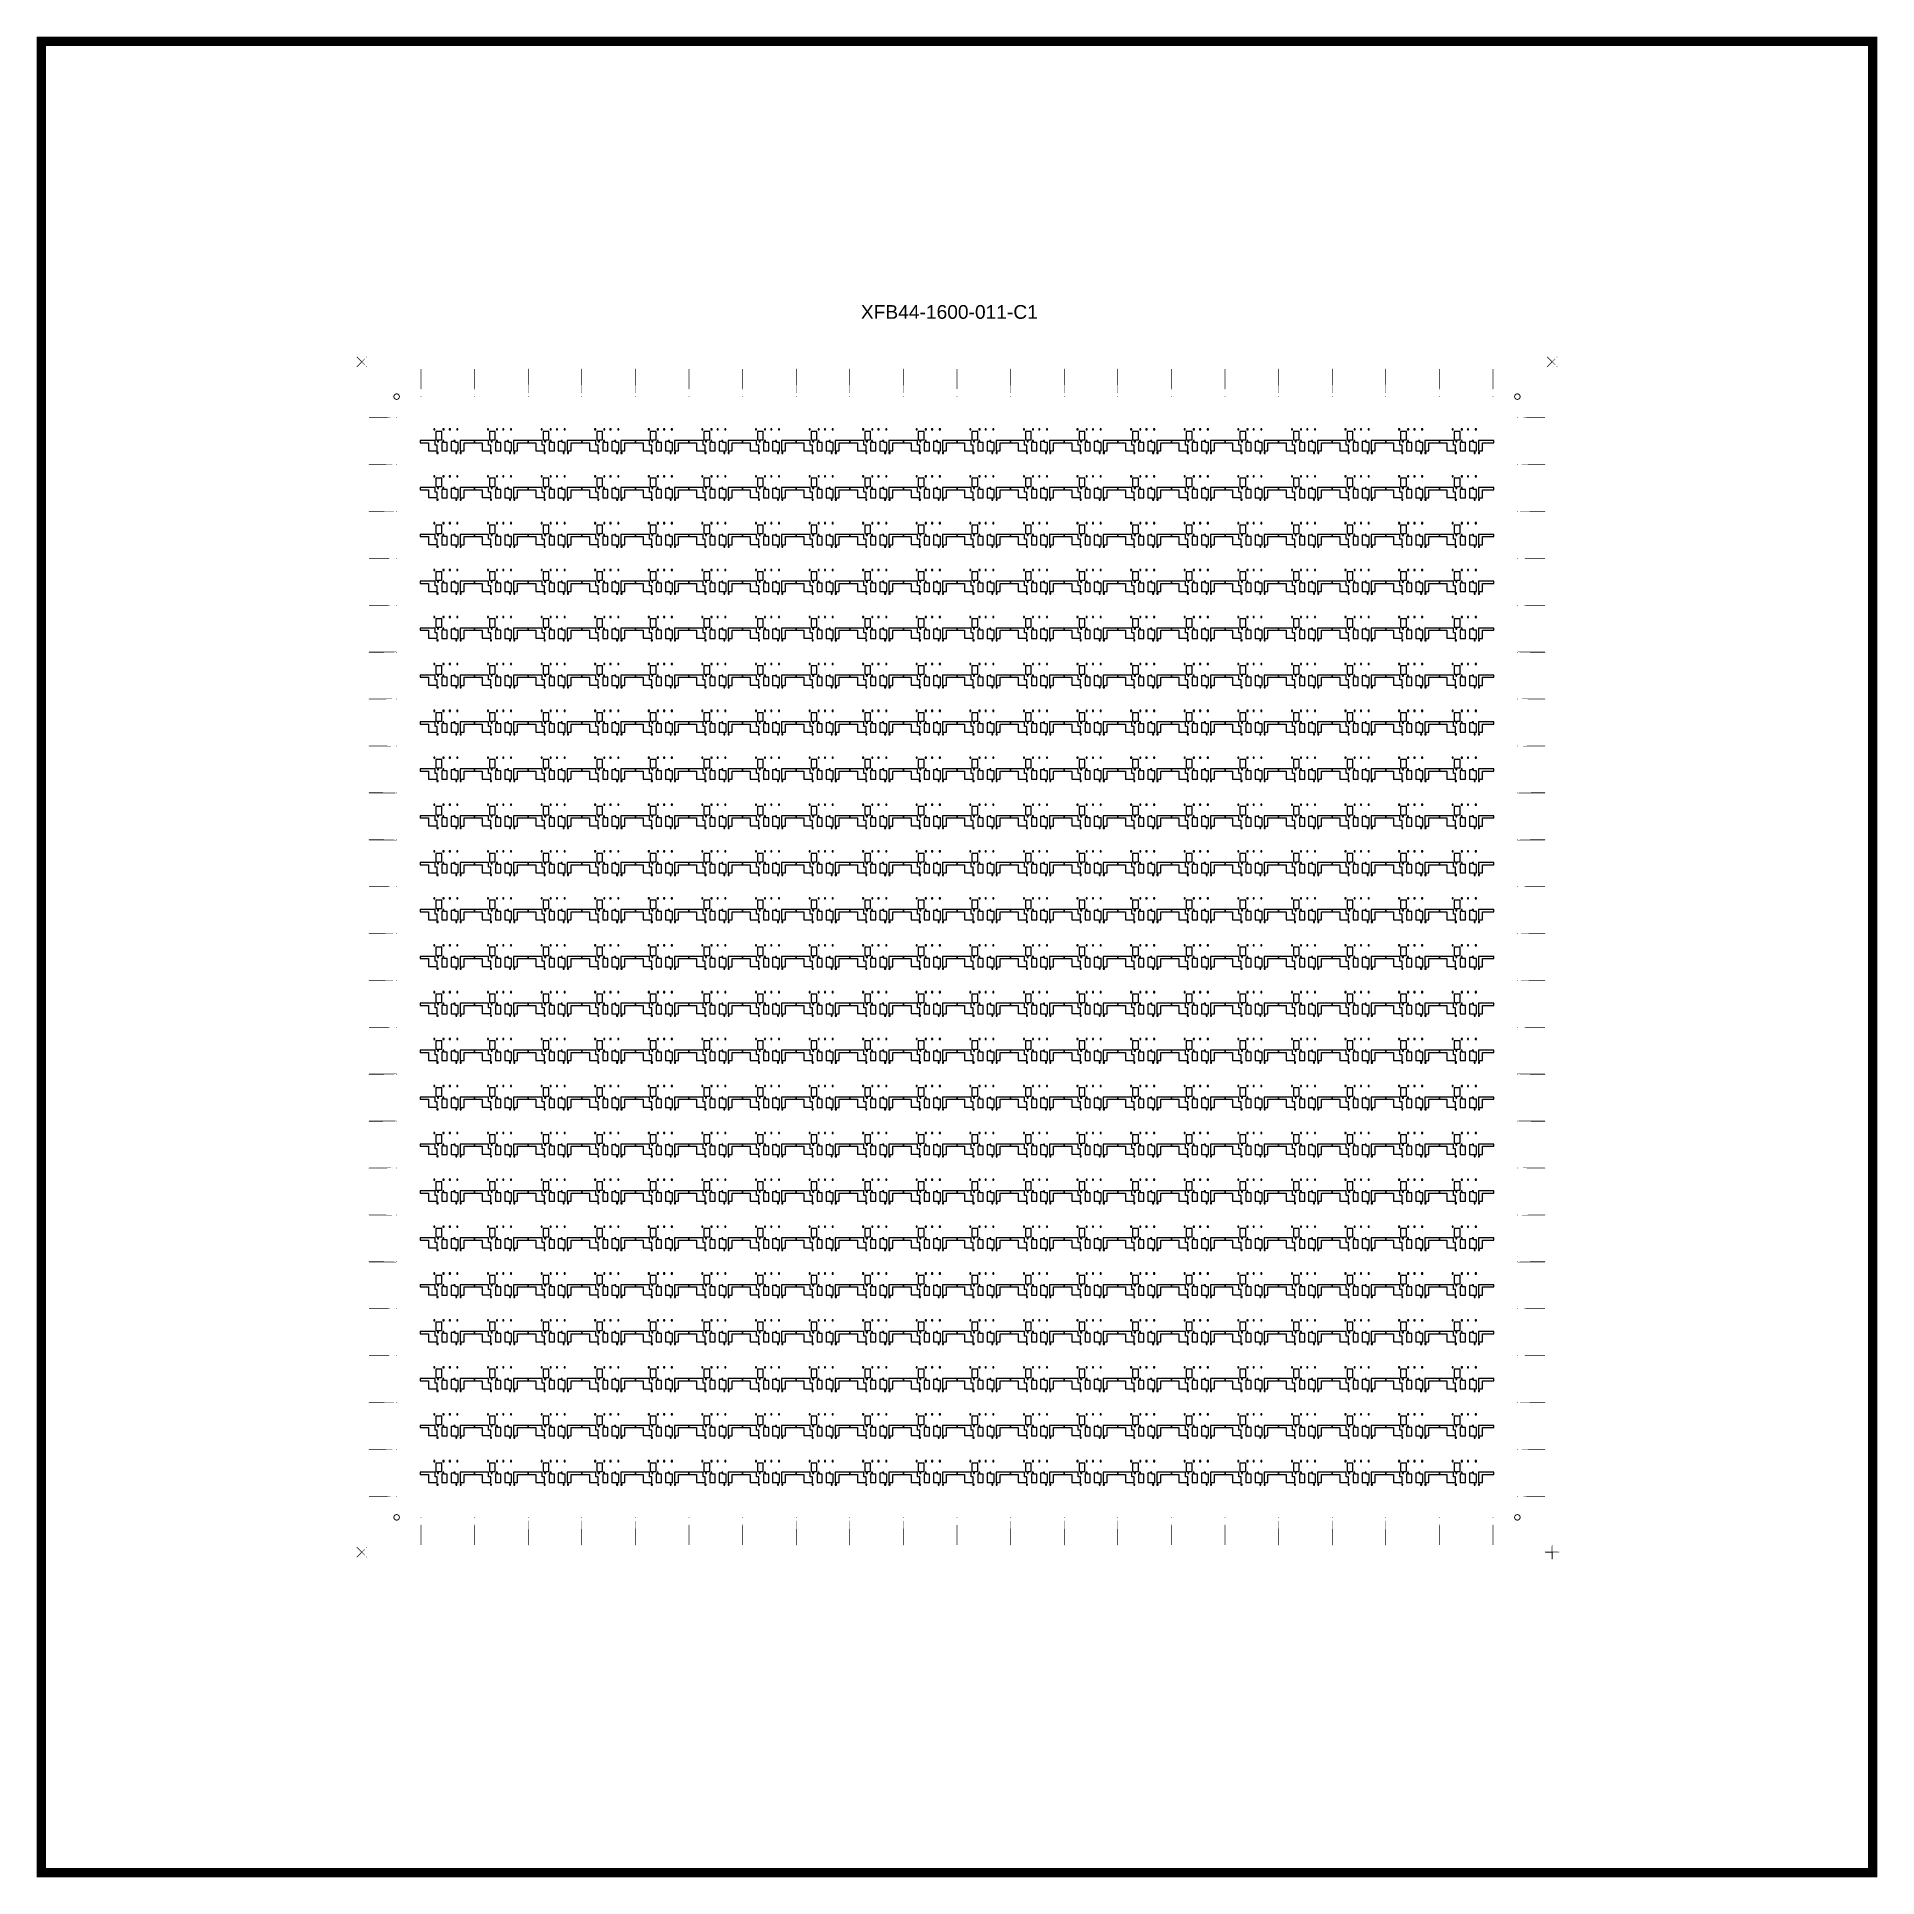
# Model space of a CAD drawing. Extents: x -100 to 100, y -100 to 100.
import ezdxf

# ---------------------------------------------------------------- set-up
doc = ezdxf.new("R2010")
doc.units = 0
doc.layers.get('0').update_dxf_attribs({"linetype": 'continuous'})
doc.layers.add('C1', color=7, linetype='continuous')
doc.styles.get("Standard").update_dxf_attribs({"font": 'ARIAL.TTF'})

# ---------------------------------------------------------------- blocks, each defined once
blk = doc.blocks.new('LDI_XFB44-1600-011_C1_B1')
at = {"layer": 'C1'}
for points in [[(-57.14, -55.12), (-57.02, -55.12), (-57.02, -55), (-57.14, -55), (-57.14, -55.12)], [(-56.74, -56.4), (-56.62, -56.4), (-56.62, -56.18), (-56.28, -56.18), (-56.28, -55.27), (-56.91, -55.27), (-56.91, -56.18), (-56.74, -56.18), (-56.74, -56.4)], [(-56.14, -55), (-56.14, -55.12), (-56.02, -55.12), (-56.02, -55), (-56.14, -55)], [(-55.33, -55), (-55.46, -55), (-55.46, -55.12), (-55.33, -55.12), (-55.33, -55)], [(-54.5, -55), (-54.62, -55), (-54.62, -55.12), (-54.5, -55.12), (-54.5, -55)], [(-51.29, -55.12), (-51.16, -55.12), (-51.16, -55), (-51.29, -55), (-51.29, -55.12)], [(-50.89, -56.4), (-50.77, -56.4), (-50.77, -56.18), (-50.43, -56.18), (-50.43, -55.27), (-51.06, -55.27), (-51.06, -56.18), (-50.89, -56.18), (-50.89, -56.4)], [(-50.29, -55), (-50.29, -55.12), (-50.17, -55.12), (-50.17, -55), (-50.29, -55)], [(-49.48, -55), (-49.6, -55), (-49.6, -55.12), (-49.48, -55.12), (-49.48, -55)], [(-48.65, -55), (-48.77, -55), (-48.77, -55.12), (-48.65, -55.12), (-48.65, -55)], [(-45.43, -55.12), (-45.31, -55.12), (-45.31, -55), (-45.43, -55), (-45.43, -55.12)], [(-45.04, -56.4), (-44.91, -56.4), (-44.91, -56.18), (-44.57, -56.18), (-44.57, -55.27), (-45.21, -55.27), (-45.21, -56.18), (-45.04, -56.18), (-45.04, -56.4)], [(-44.43, -55), (-44.43, -55.12), (-44.31, -55.12), (-44.31, -55), (-44.43, -55)], [(-43.63, -55), (-43.75, -55), (-43.75, -55.12), (-43.63, -55.12), (-43.63, -55)], [(-42.79, -55), (-42.92, -55), (-42.92, -55.12), (-42.79, -55.12), (-42.79, -55)], [(-39.58, -55.12), (-39.46, -55.12), (-39.46, -55), (-39.58, -55), (-39.58, -55.12)], [(-39.18, -56.4), (-39.06, -56.4), (-39.06, -56.18), (-38.72, -56.18), (-38.72, -55.27), (-39.35, -55.27), (-39.35, -56.18), (-39.18, -56.18), (-39.18, -56.4)], [(-38.58, -55), (-38.58, -55.12), (-38.46, -55.12), (-38.46, -55), (-38.58, -55)], [(-37.77, -55), (-37.9, -55), (-37.9, -55.12), (-37.77, -55.12), (-37.77, -55)], [(-36.94, -55), (-37.06, -55), (-37.06, -55.12), (-36.94, -55.12), (-36.94, -55)], [(-33.73, -55.12), (-33.6, -55.12), (-33.6, -55), (-33.73, -55), (-33.73, -55.12)], [(-33.33, -56.4), (-33.21, -56.4), (-33.21, -56.18), (-32.86, -56.18), (-32.86, -55.27), (-33.5, -55.27), (-33.5, -56.18), (-33.33, -56.18), (-33.33, -56.4)], [(-32.73, -55), (-32.73, -55.12), (-32.6, -55.12), (-32.6, -55), (-32.73, -55)], [(-31.92, -55), (-32.04, -55), (-32.04, -55.12), (-31.92, -55.12), (-31.92, -55)], [(-31.09, -55), (-31.21, -55), (-31.21, -55.12), (-31.09, -55.12), (-31.09, -55)], [(-27.87, -55.12), (-27.75, -55.12), (-27.75, -55), (-27.87, -55), (-27.87, -55.12)], [(-27.47, -56.4), (-27.35, -56.4), (-27.35, -56.18), (-27.01, -56.18), (-27.01, -55.27), (-27.65, -55.27), (-27.65, -56.18), (-27.47, -56.18), (-27.47, -56.4)], [(-26.87, -55), (-26.87, -55.12), (-26.75, -55.12), (-26.75, -55), (-26.87, -55)], [(-26.07, -55), (-26.19, -55), (-26.19, -55.12), (-26.07, -55.12), (-26.07, -55)], [(-25.23, -55), (-25.36, -55), (-25.36, -55.12), (-25.23, -55.12), (-25.23, -55)], [(-22.02, -55.12), (-21.9, -55.12), (-21.9, -55), (-22.02, -55), (-22.02, -55.12)], [(-21.62, -56.4), (-21.5, -56.4), (-21.5, -56.18), (-21.16, -56.18), (-21.16, -55.27), (-21.79, -55.27), (-21.79, -56.18), (-21.62, -56.18), (-21.62, -56.4)], [(-21.02, -55), (-21.02, -55.12), (-20.9, -55.12), (-20.9, -55), (-21.02, -55)], [(-20.21, -55), (-20.33, -55), (-20.33, -55.12), (-20.21, -55.12), (-20.21, -55)], [(-19.38, -55), (-19.5, -55), (-19.5, -55.12), (-19.38, -55.12), (-19.38, -55)], [(-16.16, -55.12), (-16.04, -55.12), (-16.04, -55), (-16.16, -55), (-16.16, -55.12)], [(-15.77, -56.4), (-15.65, -56.4), (-15.65, -56.18), (-15.3, -56.18), (-15.3, -55.27), (-15.94, -55.27), (-15.94, -56.18), (-15.77, -56.18), (-15.77, -56.4)], [(-15.17, -55), (-15.17, -55.12), (-15.04, -55.12), (-15.04, -55), (-15.17, -55)], [(-14.36, -55), (-14.48, -55), (-14.48, -55.12), (-14.36, -55.12), (-14.36, -55)], [(-13.53, -55), (-13.65, -55), (-13.65, -55.12), (-13.53, -55.12), (-13.53, -55)], [(-10.31, -55.12), (-10.19, -55.12), (-10.19, -55), (-10.31, -55), (-10.31, -55.12)], [(-9.91, -56.4), (-9.79, -56.4), (-9.79, -56.18), (-9.45, -56.18), (-9.45, -55.27), (-10.08, -55.27), (-10.08, -56.18), (-9.91, -56.18), (-9.91, -56.4)], [(-9.31, -55), (-9.31, -55.12), (-9.19, -55.12), (-9.19, -55), (-9.31, -55)], [(-8.51, -55), (-8.63, -55), (-8.63, -55.12), (-8.51, -55.12), (-8.51, -55)], [(-7.67, -55), (-7.79, -55), (-7.79, -55.12), (-7.67, -55.12), (-7.67, -55)], [(-4.46, -55.12), (-4.34, -55.12), (-4.34, -55), (-4.46, -55), (-4.46, -55.12)], [(-4.06, -56.4), (-3.94, -56.4), (-3.94, -56.18), (-3.6, -56.18), (-3.6, -55.27), (-4.23, -55.27), (-4.23, -56.18), (-4.06, -56.18), (-4.06, -56.4)], [(-3.46, -55), (-3.46, -55.12), (-3.34, -55.12), (-3.34, -55), (-3.46, -55)], [(-2.65, -55), (-2.77, -55), (-2.77, -55.12), (-2.65, -55.12), (-2.65, -55)], [(-1.82, -55), (-1.94, -55), (-1.94, -55.12), (-1.82, -55.12), (-1.82, -55)], [(1.4, -55.12), (1.52, -55.12), (1.52, -55), (1.4, -55), (1.4, -55.12)], [(1.79, -56.4), (1.92, -56.4), (1.92, -56.18), (2.26, -56.18), (2.26, -55.27), (1.62, -55.27), (1.62, -56.18), (1.79, -56.18), (1.79, -56.4)], [(2.4, -55), (2.4, -55.12), (2.52, -55.12), (2.52, -55), (2.4, -55)], [(3.2, -55), (3.08, -55), (3.08, -55.12), (3.2, -55.12), (3.2, -55)], [(4.03, -55), (3.91, -55), (3.91, -55.12), (4.03, -55.12), (4.03, -55)], [(7.25, -55.12), (7.37, -55.12), (7.37, -55), (7.25, -55), (7.25, -55.12)], [(7.65, -56.4), (7.77, -56.4), (7.77, -56.18), (8.11, -56.18), (8.11, -55.27), (7.48, -55.27), (7.48, -56.18), (7.65, -56.18), (7.65, -56.4)], [(8.25, -55), (8.25, -55.12), (8.37, -55.12), (8.37, -55), (8.25, -55)], [(9.06, -55), (8.93, -55), (8.93, -55.12), (9.06, -55.12), (9.06, -55)], [(9.89, -55), (9.77, -55), (9.77, -55.12), (9.89, -55.12), (9.89, -55)], [(13.1, -55.12), (13.23, -55.12), (13.23, -55), (13.1, -55), (13.1, -55.12)], [(13.5, -56.4), (13.62, -56.4), (13.62, -56.18), (13.96, -56.18), (13.96, -55.27), (13.33, -55.27), (13.33, -56.18), (13.5, -56.18), (13.5, -56.4)], [(14.1, -55), (14.1, -55.12), (14.22, -55.12), (14.22, -55), (14.1, -55)], [(14.91, -55), (14.79, -55), (14.79, -55.12), (14.91, -55.12), (14.91, -55)], [(15.74, -55), (15.62, -55), (15.62, -55.12), (15.74, -55.12), (15.74, -55)], [(18.96, -55.12), (19.08, -55.12), (19.08, -55), (18.96, -55), (18.96, -55.12)], [(19.35, -56.4), (19.48, -56.4), (19.48, -56.18), (19.82, -56.18), (19.82, -55.27), (19.18, -55.27), (19.18, -56.18), (19.35, -56.18), (19.35, -56.4)], [(19.96, -55), (19.96, -55.12), (20.08, -55.12), (20.08, -55), (19.96, -55)], [(20.76, -55), (20.64, -55), (20.64, -55.12), (20.76, -55.12), (20.76, -55)], [(21.6, -55), (21.47, -55), (21.47, -55.12), (21.6, -55.12), (21.6, -55)], [(24.81, -55.12), (24.93, -55.12), (24.93, -55), (24.81, -55), (24.81, -55.12)], [(25.21, -56.4), (25.33, -56.4), (25.33, -56.18), (25.67, -56.18), (25.67, -55.27), (25.04, -55.27), (25.04, -56.18), (25.21, -56.18), (25.21, -56.4)], [(25.81, -55), (25.81, -55.12), (25.93, -55.12), (25.93, -55), (25.81, -55)], [(26.62, -55), (26.49, -55), (26.49, -55.12), (26.62, -55.12), (26.62, -55)], [(27.45, -55), (27.33, -55), (27.33, -55.12), (27.45, -55.12), (27.45, -55)], [(30.66, -55.12), (30.79, -55.12), (30.79, -55), (30.66, -55), (30.66, -55.12)], [(31.06, -56.4), (31.18, -56.4), (31.18, -56.18), (31.53, -56.18), (31.53, -55.27), (30.89, -55.27), (30.89, -56.18), (31.06, -56.18), (31.06, -56.4)], [(31.66, -55), (31.66, -55.12), (31.79, -55.12), (31.79, -55), (31.66, -55)], [(32.47, -55), (32.35, -55), (32.35, -55.12), (32.47, -55.12), (32.47, -55)], [(33.3, -55), (33.18, -55), (33.18, -55.12), (33.3, -55.12), (33.3, -55)], [(36.52, -55.12), (36.64, -55.12), (36.64, -55), (36.52, -55), (36.52, -55.12)], [(36.92, -56.4), (37.04, -56.4), (37.04, -56.18), (37.38, -56.18), (37.38, -55.27), (36.75, -55.27), (36.75, -56.18), (36.92, -56.18), (36.92, -56.4)], [(37.52, -55), (37.52, -55.12), (37.64, -55.12), (37.64, -55), (37.52, -55)], [(38.32, -55), (38.2, -55), (38.2, -55.12), (38.32, -55.12), (38.32, -55)], [(39.16, -55), (39.03, -55), (39.03, -55.12), (39.16, -55.12), (39.16, -55)], [(42.37, -55.12), (42.49, -55.12), (42.49, -55), (42.37, -55), (42.37, -55.12)], [(42.77, -56.4), (42.89, -56.4), (42.89, -56.18), (43.23, -56.18), (43.23, -55.27), (42.6, -55.27), (42.6, -56.18), (42.77, -56.18), (42.77, -56.4)], [(43.37, -55), (43.37, -55.12), (43.49, -55.12), (43.49, -55), (43.37, -55)], [(44.18, -55), (44.06, -55), (44.06, -55.12), (44.18, -55.12), (44.18, -55)], [(45.01, -55), (44.89, -55), (44.89, -55.12), (45.01, -55.12), (45.01, -55)], [(48.23, -55.12), (48.35, -55.12), (48.35, -55), (48.23, -55), (48.23, -55.12)], [(48.62, -56.4), (48.75, -56.4), (48.75, -56.18), (49.09, -56.18), (49.09, -55.27), (48.45, -55.27), (48.45, -56.18), (48.62, -56.18), (48.62, -56.4)], [(49.22, -55), (49.22, -55.12), (49.35, -55.12), (49.35, -55), (49.22, -55)], [(50.03, -55), (49.91, -55), (49.91, -55.12), (50.03, -55.12), (50.03, -55)], [(50.86, -55), (50.74, -55), (50.74, -55.12), (50.86, -55.12), (50.86, -55)], [(54.08, -55.12), (54.2, -55.12), (54.2, -55), (54.08, -55), (54.08, -55.12)], [(54.48, -56.4), (54.6, -56.4), (54.6, -56.18), (54.94, -56.18), (54.94, -55.27), (54.31, -55.27), (54.31, -56.18), (54.48, -56.18), (54.48, -56.4)], [(55.08, -55), (55.08, -55.12), (55.2, -55.12), (55.2, -55), (55.08, -55)], [(55.88, -55), (55.76, -55), (55.76, -55.12), (55.88, -55.12), (55.88, -55)], [(56.72, -55), (56.6, -55), (56.6, -55.12), (56.72, -55.12), (56.72, -55)], [(-57.71, -57.39), (-56.76, -57.39), (-56.76, -56.79), (-57.01, -56.79), (-57.01, -56.28), (-58.62, -56.28), (-58.62, -56.52), (-57.71, -56.52), (-57.71, -57.39)], [(-56.68, -57.56), (-56.8, -57.56), (-56.8, -57.68), (-56.68, -57.68), (-56.68, -57.56)], [(-56.25, -57.41), (-55.68, -57.41), (-55.68, -56.5), (-56.05, -56.5), (-56.05, -56.28), (-56.17, -56.28), (-56.17, -56.5), (-56.25, -56.5), (-56.25, -57.41)], [(-54.82, -56.28), (-54.95, -56.28), (-54.95, -56.38), (-55.26, -56.38), (-55.26, -57.41), (-54.49, -57.41), (-54.49, -56.5), (-54.82, -56.5), (-54.82, -56.28)], [(-54.73, -57.68), (-54.61, -57.68), (-54.61, -57.56), (-54.73, -57.56), (-54.73, -57.68)], [(-53.84, -56.52), (-52.68, -56.52), (-52.68, -56.28), (-54.27, -56.28), (-54.27, -57.41), (-53.84, -57.41), (-53.84, -56.52)], [(-54.26, -57.68), (-54.14, -57.68), (-54.14, -57.56), (-54.26, -57.56), (-54.26, -57.68)], [(-51.85, -57.39), (-50.9, -57.39), (-50.9, -56.79), (-51.16, -56.79), (-51.16, -56.28), (-52.68, -56.28), (-52.68, -56.52), (-51.85, -56.52), (-51.85, -57.39)], [(-50.83, -57.56), (-50.95, -57.56), (-50.95, -57.68), (-50.83, -57.68), (-50.83, -57.56)], [(-50.4, -57.41), (-49.83, -57.41), (-49.83, -56.5), (-50.19, -56.5), (-50.19, -56.28), (-50.32, -56.28), (-50.32, -56.5), (-50.4, -56.5), (-50.4, -57.41)], [(-48.97, -56.28), (-49.09, -56.28), (-49.09, -56.38), (-49.4, -56.38), (-49.4, -57.41), (-48.64, -57.41), (-48.64, -56.5), (-48.97, -56.5), (-48.97, -56.28)], [(-48.88, -57.68), (-48.76, -57.68), (-48.76, -57.56), (-48.88, -57.56), (-48.88, -57.68)], [(-47.99, -56.52), (-46.83, -56.52), (-46.83, -56.28), (-48.42, -56.28), (-48.42, -57.41), (-47.99, -57.41), (-47.99, -56.52)], [(-48.41, -57.68), (-48.29, -57.68), (-48.29, -57.56), (-48.41, -57.56), (-48.41, -57.68)], [(-46, -57.39), (-45.05, -57.39), (-45.05, -56.79), (-45.3, -56.79), (-45.3, -56.28), (-46.83, -56.28), (-46.83, -56.52), (-46, -56.52), (-46, -57.39)], [(-44.97, -57.56), (-45.09, -57.56), (-45.09, -57.68), (-44.97, -57.68), (-44.97, -57.56)], [(-44.55, -57.41), (-43.97, -57.41), (-43.97, -56.5), (-44.34, -56.5), (-44.34, -56.28), (-44.46, -56.28), (-44.46, -56.5), (-44.55, -56.5), (-44.55, -57.41)], [(-43.12, -56.28), (-43.24, -56.28), (-43.24, -56.38), (-43.55, -56.38), (-43.55, -57.41), (-42.78, -57.41), (-42.78, -56.5), (-43.12, -56.5), (-43.12, -56.28)], [(-43.03, -57.68), (-42.91, -57.68), (-42.91, -57.56), (-43.03, -57.56), (-43.03, -57.68)], [(-42.13, -56.52), (-40.98, -56.52), (-40.98, -56.28), (-42.56, -56.28), (-42.56, -57.41), (-42.13, -57.41), (-42.13, -56.52)], [(-42.55, -57.68), (-42.43, -57.68), (-42.43, -57.56), (-42.55, -57.56), (-42.55, -57.68)], [(-40.15, -57.39), (-39.2, -57.39), (-39.2, -56.79), (-39.45, -56.79), (-39.45, -56.28), (-40.98, -56.28), (-40.98, -56.52), (-40.15, -56.52), (-40.15, -57.39)], [(-39.12, -57.56), (-39.24, -57.56), (-39.24, -57.68), (-39.12, -57.68), (-39.12, -57.56)], [(-38.69, -57.41), (-38.12, -57.41), (-38.12, -56.5), (-38.49, -56.5), (-38.49, -56.28), (-38.61, -56.28), (-38.61, -56.5), (-38.69, -56.5), (-38.69, -57.41)], [(-37.26, -56.28), (-37.39, -56.28), (-37.39, -56.38), (-37.7, -56.38), (-37.7, -57.41), (-36.93, -57.41), (-36.93, -56.5), (-37.26, -56.5), (-37.26, -56.28)], [(-37.17, -57.68), (-37.05, -57.68), (-37.05, -57.56), (-37.17, -57.56), (-37.17, -57.68)], [(-36.28, -56.52), (-35.12, -56.52), (-35.12, -56.28), (-36.71, -56.28), (-36.71, -57.41), (-36.28, -57.41), (-36.28, -56.52)], [(-36.7, -57.68), (-36.58, -57.68), (-36.58, -57.56), (-36.7, -57.56), (-36.7, -57.68)], [(-34.29, -57.39), (-33.34, -57.39), (-33.34, -56.79), (-33.6, -56.79), (-33.6, -56.28), (-35.12, -56.28), (-35.12, -56.52), (-34.29, -56.52), (-34.29, -57.39)], [(-33.26, -57.56), (-33.39, -57.56), (-33.39, -57.68), (-33.26, -57.68), (-33.26, -57.56)], [(-32.84, -57.41), (-32.27, -57.41), (-32.27, -56.5), (-32.63, -56.5), (-32.63, -56.28), (-32.75, -56.28), (-32.75, -56.5), (-32.84, -56.5), (-32.84, -57.41)], [(-31.41, -56.28), (-31.53, -56.28), (-31.53, -56.38), (-31.84, -56.38), (-31.84, -57.41), (-31.07, -57.41), (-31.07, -56.5), (-31.41, -56.5), (-31.41, -56.28)], [(-31.32, -57.68), (-31.2, -57.68), (-31.2, -57.56), (-31.32, -57.56), (-31.32, -57.68)], [(-30.43, -56.52), (-29.27, -56.52), (-29.27, -56.28), (-30.85, -56.28), (-30.85, -57.41), (-30.43, -57.41), (-30.43, -56.52)], [(-30.85, -57.68), (-30.73, -57.68), (-30.73, -57.56), (-30.85, -57.56), (-30.85, -57.68)], [(-28.44, -57.39), (-27.49, -57.39), (-27.49, -56.79), (-27.74, -56.79), (-27.74, -56.28), (-29.27, -56.28), (-29.27, -56.52), (-28.44, -56.52), (-28.44, -57.39)], [(-27.41, -57.56), (-27.53, -57.56), (-27.53, -57.68), (-27.41, -57.68), (-27.41, -57.56)], [(-26.99, -57.41), (-26.41, -57.41), (-26.41, -56.5), (-26.78, -56.5), (-26.78, -56.28), (-26.9, -56.28), (-26.9, -56.5), (-26.99, -56.5), (-26.99, -57.41)], [(-25.56, -56.28), (-25.68, -56.28), (-25.68, -56.38), (-25.99, -56.38), (-25.99, -57.41), (-25.22, -57.41), (-25.22, -56.5), (-25.56, -56.5), (-25.56, -56.28)], [(-25.47, -57.68), (-25.34, -57.68), (-25.34, -57.56), (-25.47, -57.56), (-25.47, -57.68)], [(-24.57, -56.52), (-23.41, -56.52), (-23.41, -56.28), (-25, -56.28), (-25, -57.41), (-24.57, -57.41), (-24.57, -56.52)], [(-24.99, -57.68), (-24.87, -57.68), (-24.87, -57.56), (-24.99, -57.56), (-24.99, -57.68)], [(-22.59, -57.39), (-21.63, -57.39), (-21.63, -56.79), (-21.89, -56.79), (-21.89, -56.28), (-23.41, -56.28), (-23.41, -56.52), (-22.59, -56.52), (-22.59, -57.39)], [(-21.56, -57.56), (-21.68, -57.56), (-21.68, -57.68), (-21.56, -57.68), (-21.56, -57.56)], [(-21.13, -57.41), (-20.56, -57.41), (-20.56, -56.5), (-20.93, -56.5), (-20.93, -56.28), (-21.05, -56.28), (-21.05, -56.5), (-21.13, -56.5), (-21.13, -57.41)], [(-19.7, -56.28), (-19.82, -56.28), (-19.82, -56.38), (-20.14, -56.38), (-20.14, -57.41), (-19.37, -57.41), (-19.37, -56.5), (-19.7, -56.5), (-19.7, -56.28)], [(-19.61, -57.68), (-19.49, -57.68), (-19.49, -57.56), (-19.61, -57.56), (-19.61, -57.68)], [(-18.72, -56.52), (-17.56, -56.52), (-17.56, -56.28), (-19.15, -56.28), (-19.15, -57.41), (-18.72, -57.41), (-18.72, -56.52)], [(-19.14, -57.68), (-19.02, -57.68), (-19.02, -57.56), (-19.14, -57.56), (-19.14, -57.68)], [(-16.73, -57.39), (-15.78, -57.39), (-15.78, -56.79), (-16.04, -56.79), (-16.04, -56.28), (-17.56, -56.28), (-17.56, -56.52), (-16.73, -56.52), (-16.73, -57.39)], [(-15.7, -57.56), (-15.83, -57.56), (-15.83, -57.68), (-15.7, -57.68), (-15.7, -57.56)], [(-15.28, -57.41), (-14.71, -57.41), (-14.71, -56.5), (-15.07, -56.5), (-15.07, -56.28), (-15.19, -56.28), (-15.19, -56.5), (-15.28, -56.5), (-15.28, -57.41)], [(-13.85, -56.28), (-13.97, -56.28), (-13.97, -56.38), (-14.28, -56.38), (-14.28, -57.41), (-13.51, -57.41), (-13.51, -56.5), (-13.85, -56.5), (-13.85, -56.28)], [(-13.76, -57.68), (-13.64, -57.68), (-13.64, -57.56), (-13.76, -57.56), (-13.76, -57.68)], [(-12.87, -56.52), (-11.71, -56.52), (-11.71, -56.28), (-13.29, -56.28), (-13.29, -57.41), (-12.87, -57.41), (-12.87, -56.52)], [(-13.29, -57.68), (-13.16, -57.68), (-13.16, -57.56), (-13.29, -57.56), (-13.29, -57.68)], [(-10.88, -57.39), (-9.93, -57.39), (-9.93, -56.79), (-10.18, -56.79), (-10.18, -56.28), (-11.71, -56.28), (-11.71, -56.52), (-10.88, -56.52), (-10.88, -57.39)], [(-9.85, -57.56), (-9.97, -57.56), (-9.97, -57.68), (-9.85, -57.68), (-9.85, -57.56)], [(-9.43, -57.41), (-8.85, -57.41), (-8.85, -56.5), (-9.22, -56.5), (-9.22, -56.28), (-9.34, -56.28), (-9.34, -56.5), (-9.43, -56.5), (-9.43, -57.41)], [(-8, -56.28), (-8.12, -56.28), (-8.12, -56.38), (-8.43, -56.38), (-8.43, -57.41), (-7.66, -57.41), (-7.66, -56.5), (-8, -56.5), (-8, -56.28)], [(-7.91, -57.68), (-7.78, -57.68), (-7.78, -57.56), (-7.91, -57.56), (-7.91, -57.68)], [(-7.01, -56.52), (-5.85, -56.52), (-5.85, -56.28), (-7.44, -56.28), (-7.44, -57.41), (-7.01, -57.41), (-7.01, -56.52)], [(-7.43, -57.68), (-7.31, -57.68), (-7.31, -57.56), (-7.43, -57.56), (-7.43, -57.68)], [(-5.02, -57.39), (-4.07, -57.39), (-4.07, -56.79), (-4.33, -56.79), (-4.33, -56.28), (-5.85, -56.28), (-5.85, -56.52), (-5.02, -56.52), (-5.02, -57.39)], [(-4, -57.56), (-4.12, -57.56), (-4.12, -57.68), (-4, -57.68), (-4, -57.56)], [(-3.57, -57.41), (-3, -57.41), (-3, -56.5), (-3.36, -56.5), (-3.36, -56.28), (-3.49, -56.28), (-3.49, -56.5), (-3.57, -56.5), (-3.57, -57.41)], [(-2.14, -56.28), (-2.26, -56.28), (-2.26, -56.38), (-2.57, -56.38), (-2.57, -57.41), (-1.81, -57.41), (-1.81, -56.5), (-2.14, -56.5), (-2.14, -56.28)], [(-2.05, -57.68), (-1.93, -57.68), (-1.93, -57.56), (-2.05, -57.56), (-2.05, -57.68)], [(-1.16, -56.52), (0, -56.52), (0, -56.28), (-1.59, -56.28), (-1.59, -57.41), (-1.16, -57.41), (-1.16, -56.52)], [(-1.58, -57.68), (-1.46, -57.68), (-1.46, -57.56), (-1.58, -57.56), (-1.58, -57.68)], [(0.83, -57.39), (1.78, -57.39), (1.78, -56.79), (1.53, -56.79), (1.53, -56.28), (0, -56.28), (0, -56.52), (0.83, -56.52), (0.83, -57.39)], [(1.86, -57.56), (1.74, -57.56), (1.74, -57.68), (1.86, -57.68), (1.86, -57.56)], [(2.28, -57.41), (2.85, -57.41), (2.85, -56.5), (2.49, -56.5), (2.49, -56.28), (2.37, -56.28), (2.37, -56.5), (2.28, -56.5), (2.28, -57.41)], [(3.71, -56.28), (3.59, -56.28), (3.59, -56.38), (3.28, -56.38), (3.28, -57.41), (4.05, -57.41), (4.05, -56.5), (3.71, -56.5), (3.71, -56.28)], [(3.8, -57.68), (3.92, -57.68), (3.92, -57.56), (3.8, -57.56), (3.8, -57.68)], [(4.7, -56.52), (5.85, -56.52), (5.85, -56.28), (4.27, -56.28), (4.27, -57.41), (4.7, -57.41), (4.7, -56.52)], [(4.27, -57.68), (4.4, -57.68), (4.4, -57.56), (4.27, -57.56), (4.27, -57.68)], [(6.68, -57.39), (7.63, -57.39), (7.63, -56.79), (7.38, -56.79), (7.38, -56.28), (5.85, -56.28), (5.85, -56.52), (6.68, -56.52), (6.68, -57.39)], [(7.71, -57.56), (7.59, -57.56), (7.59, -57.68), (7.71, -57.68), (7.71, -57.56)], [(8.14, -57.41), (8.71, -57.41), (8.71, -56.5), (8.34, -56.5), (8.34, -56.28), (8.22, -56.28), (8.22, -56.5), (8.14, -56.5), (8.14, -57.41)], [(9.57, -56.28), (9.44, -56.28), (9.44, -56.38), (9.13, -56.38), (9.13, -57.41), (9.9, -57.41), (9.9, -56.5), (9.57, -56.5), (9.57, -56.28)], [(9.66, -57.68), (9.78, -57.68), (9.78, -57.56), (9.66, -57.56), (9.66, -57.68)], [(10.55, -56.52), (11.71, -56.52), (11.71, -56.28), (10.12, -56.28), (10.12, -57.41), (10.55, -57.41), (10.55, -56.52)], [(10.13, -57.68), (10.25, -57.68), (10.25, -57.56), (10.13, -57.56), (10.13, -57.68)], [(12.54, -57.39), (13.49, -57.39), (13.49, -56.79), (13.23, -56.79), (13.23, -56.28), (11.71, -56.28), (11.71, -56.52), (12.54, -56.52), (12.54, -57.39)], [(13.57, -57.56), (13.44, -57.56), (13.44, -57.68), (13.57, -57.68), (13.57, -57.56)], [(13.99, -57.41), (14.56, -57.41), (14.56, -56.5), (14.2, -56.5), (14.2, -56.28), (14.07, -56.28), (14.07, -56.5), (13.99, -56.5), (13.99, -57.41)], [(15.42, -56.28), (15.3, -56.28), (15.3, -56.38), (14.99, -56.38), (14.99, -57.41), (15.75, -57.41), (15.75, -56.5), (15.42, -56.5), (15.42, -56.28)], [(15.51, -57.68), (15.63, -57.68), (15.63, -57.56), (15.51, -57.56), (15.51, -57.68)], [(16.4, -56.52), (17.56, -56.52), (17.56, -56.28), (15.97, -56.28), (15.97, -57.41), (16.4, -57.41), (16.4, -56.52)], [(15.98, -57.68), (16.1, -57.68), (16.1, -57.56), (15.98, -57.56), (15.98, -57.68)], [(18.39, -57.39), (19.34, -57.39), (19.34, -56.79), (19.09, -56.79), (19.09, -56.28), (17.56, -56.28), (17.56, -56.52), (18.39, -56.52), (18.39, -57.39)], [(19.42, -57.56), (19.3, -57.56), (19.3, -57.68), (19.42, -57.68), (19.42, -57.56)], [(19.84, -57.41), (20.42, -57.41), (20.42, -56.5), (20.05, -56.5), (20.05, -56.28), (19.93, -56.28), (19.93, -56.5), (19.84, -56.5), (19.84, -57.41)], [(21.27, -56.28), (21.15, -56.28), (21.15, -56.38), (20.84, -56.38), (20.84, -57.41), (21.61, -57.41), (21.61, -56.5), (21.27, -56.5), (21.27, -56.28)], [(21.36, -57.68), (21.48, -57.68), (21.48, -57.56), (21.36, -57.56), (21.36, -57.68)], [(22.26, -56.52), (23.41, -56.52), (23.41, -56.28), (21.83, -56.28), (21.83, -57.41), (22.26, -57.41), (22.26, -56.52)], [(21.84, -57.68), (21.96, -57.68), (21.96, -57.56), (21.84, -57.56), (21.84, -57.68)], [(24.24, -57.39), (25.2, -57.39), (25.2, -56.79), (24.94, -56.79), (24.94, -56.28), (23.41, -56.28), (23.41, -56.52), (24.24, -56.52), (24.24, -57.39)], [(25.27, -57.56), (25.15, -57.56), (25.15, -57.68), (25.27, -57.68), (25.27, -57.56)], [(25.7, -57.41), (26.27, -57.41), (26.27, -56.5), (25.9, -56.5), (25.9, -56.28), (25.78, -56.28), (25.78, -56.5), (25.7, -56.5), (25.7, -57.41)], [(27.13, -56.28), (27, -56.28), (27, -56.38), (26.69, -56.38), (26.69, -57.41), (27.46, -57.41), (27.46, -56.5), (27.13, -56.5), (27.13, -56.28)], [(27.22, -57.68), (27.34, -57.68), (27.34, -57.56), (27.22, -57.56), (27.22, -57.68)], [(28.11, -56.52), (29.27, -56.52), (29.27, -56.28), (27.68, -56.28), (27.68, -57.41), (28.11, -57.41), (28.11, -56.52)], [(27.69, -57.68), (27.81, -57.68), (27.81, -57.56), (27.69, -57.56), (27.69, -57.68)], [(30.1, -57.39), (31.05, -57.39), (31.05, -56.79), (30.79, -56.79), (30.79, -56.28), (29.27, -56.28), (29.27, -56.52), (30.1, -56.52), (30.1, -57.39)], [(31.13, -57.56), (31, -57.56), (31, -57.68), (31.13, -57.68), (31.13, -57.56)], [(31.55, -57.41), (32.12, -57.41), (32.12, -56.5), (31.76, -56.5), (31.76, -56.28), (31.64, -56.28), (31.64, -56.5), (31.55, -56.5), (31.55, -57.41)], [(32.98, -56.28), (32.86, -56.28), (32.86, -56.38), (32.55, -56.38), (32.55, -57.41), (33.32, -57.41), (33.32, -56.5), (32.98, -56.5), (32.98, -56.28)], [(33.07, -57.68), (33.19, -57.68), (33.19, -57.56), (33.07, -57.56), (33.07, -57.68)], [(33.96, -56.52), (35.12, -56.52), (35.12, -56.28), (33.54, -56.28), (33.54, -57.41), (33.96, -57.41), (33.96, -56.52)], [(33.54, -57.68), (33.66, -57.68), (33.66, -57.56), (33.54, -57.56), (33.54, -57.68)], [(35.95, -57.39), (36.9, -57.39), (36.9, -56.79), (36.65, -56.79), (36.65, -56.28), (35.12, -56.28), (35.12, -56.52), (35.95, -56.52), (35.95, -57.39)], [(36.98, -57.56), (36.86, -57.56), (36.86, -57.68), (36.98, -57.68), (36.98, -57.56)], [(37.4, -57.41), (37.98, -57.41), (37.98, -56.5), (37.61, -56.5), (37.61, -56.28), (37.49, -56.28), (37.49, -56.5), (37.4, -56.5), (37.4, -57.41)], [(38.83, -56.28), (38.71, -56.28), (38.71, -56.38), (38.4, -56.38), (38.4, -57.41), (39.17, -57.41), (39.17, -56.5), (38.83, -56.5), (38.83, -56.28)], [(38.92, -57.68), (39.05, -57.68), (39.05, -57.56), (38.92, -57.56), (38.92, -57.68)], [(39.82, -56.52), (40.98, -56.52), (40.98, -56.28), (39.39, -56.28), (39.39, -57.41), (39.82, -57.41), (39.82, -56.52)], [(39.4, -57.68), (39.52, -57.68), (39.52, -57.56), (39.4, -57.56), (39.4, -57.68)], [(41.8, -57.39), (42.76, -57.39), (42.76, -56.79), (42.5, -56.79), (42.5, -56.28), (40.98, -56.28), (40.98, -56.52), (41.8, -56.52), (41.8, -57.39)], [(42.83, -57.56), (42.71, -57.56), (42.71, -57.68), (42.83, -57.68), (42.83, -57.56)], [(43.26, -57.41), (43.83, -57.41), (43.83, -56.5), (43.46, -56.5), (43.46, -56.28), (43.34, -56.28), (43.34, -56.5), (43.26, -56.5), (43.26, -57.41)], [(44.69, -56.28), (44.57, -56.28), (44.57, -56.38), (44.25, -56.38), (44.25, -57.41), (45.02, -57.41), (45.02, -56.5), (44.69, -56.5), (44.69, -56.28)], [(44.78, -57.68), (44.9, -57.68), (44.9, -57.56), (44.78, -57.56), (44.78, -57.68)], [(45.67, -56.52), (46.83, -56.52), (46.83, -56.28), (45.24, -56.28), (45.24, -57.41), (45.67, -57.41), (45.67, -56.52)], [(45.25, -57.68), (45.37, -57.68), (45.37, -57.56), (45.25, -57.56), (45.25, -57.68)], [(47.66, -57.39), (48.61, -57.39), (48.61, -56.79), (48.35, -56.79), (48.35, -56.28), (46.83, -56.28), (46.83, -56.52), (47.66, -56.52), (47.66, -57.39)], [(48.69, -57.56), (48.57, -57.56), (48.57, -57.68), (48.69, -57.68), (48.69, -57.56)], [(49.11, -57.41), (49.68, -57.41), (49.68, -56.5), (49.32, -56.5), (49.32, -56.28), (49.2, -56.28), (49.2, -56.5), (49.11, -56.5), (49.11, -57.41)], [(50.54, -56.28), (50.42, -56.28), (50.42, -56.38), (50.11, -56.38), (50.11, -57.41), (50.88, -57.41), (50.88, -56.5), (50.54, -56.5), (50.54, -56.28)], [(50.63, -57.68), (50.75, -57.68), (50.75, -57.56), (50.63, -57.56), (50.63, -57.68)], [(51.52, -56.52), (52.68, -56.52), (52.68, -56.28), (51.1, -56.28), (51.1, -57.41), (51.52, -57.41), (51.52, -56.52)], [(51.1, -57.68), (51.23, -57.68), (51.23, -57.56), (51.1, -57.56), (51.1, -57.68)], [(53.51, -57.39), (54.46, -57.39), (54.46, -56.79), (54.21, -56.79), (54.21, -56.28), (52.68, -56.28), (52.68, -56.52), (53.51, -56.52), (53.51, -57.39)], [(54.54, -57.56), (54.42, -57.56), (54.42, -57.68), (54.54, -57.68), (54.54, -57.56)], [(54.96, -57.41), (55.54, -57.41), (55.54, -56.5), (55.17, -56.5), (55.17, -56.28), (55.05, -56.28), (55.05, -56.5), (54.96, -56.5), (54.96, -57.41)], [(56.4, -56.28), (56.27, -56.28), (56.27, -56.38), (55.96, -56.38), (55.96, -57.41), (56.73, -57.41), (56.73, -56.5), (56.4, -56.5), (56.4, -56.28)], [(56.48, -57.68), (56.61, -57.68), (56.61, -57.56), (56.48, -57.56), (56.48, -57.68)], [(57.38, -56.52), (58.62, -56.52), (58.62, -56.28), (56.95, -56.28), (56.95, -57.41), (57.38, -57.41), (57.38, -56.52)], [(56.96, -57.68), (57.08, -57.68), (57.08, -57.56), (56.96, -57.56), (56.96, -57.68)]]:
    blk.add_lwpolyline(points, close=True, dxfattribs=at)
blk = doc.blocks.new('cutlineendpoint')
at = {"const_width": 0.04}
blk.add_lwpolyline([(-0.02, 0, 1), (0.02, 0, 1)], format="xyb", close=True, dxfattribs=at)

msp = doc.modelspace()

# ---------------------------------------------------------------- linework, layer by layer
at = {"layer": 'C1'}
for points, const_width in [([(-100, 100), (100, 100), (100, -100), (-100, -100)], 1), ([(-64.47, 65.53), (-65.53, 64.47)], 0.08), ([(-64.47, 64.47), (-65.53, 65.53)], 0.08), ([(65.53, 65.53), (64.47, 64.47)], 0.08), ([(65.53, 64.47), (64.47, 65.53)], 0.08), ([(-58.54, 61.2), (-58.54, 64.2)], 0.08), ([(-52.68, 61.2), (-52.68, 64.2)], 0.08), ([(-46.83, 61.2), (-46.83, 64.2)], 0.08), ([(-40.98, 61.2), (-40.98, 64.2)], 0.08), ([(-35.12, 61.2), (-35.12, 64.2)], 0.08), ([(-29.27, 61.2), (-29.27, 64.2)], 0.08), ([(-23.41, 61.2), (-23.41, 64.2)], 0.08), ([(-17.56, 61.2), (-17.56, 64.2)], 0.08), ([(-11.71, 61.2), (-11.71, 64.2)], 0.08), ([(-5.85, 61.2), (-5.85, 64.2)], 0.08), ([(0, 61.2), (0, 64.2)], 0.08), ([(5.85, 61.2), (5.85, 64.2)], 0.08), ([(11.71, 61.2), (11.71, 64.2)], 0.08), ([(17.56, 61.2), (17.56, 64.2)], 0.08), ([(23.41, 61.2), (23.41, 64.2)], 0.08), ([(29.27, 61.2), (29.27, 64.2)], 0.08), ([(35.12, 61.2), (35.12, 64.2)], 0.08), ([(40.98, 61.2), (40.98, 64.2)], 0.08), ([(46.83, 61.2), (46.83, 64.2)], 0.08), ([(52.68, 61.2), (52.68, 64.2)], 0.08), ([(58.54, 61.2), (58.54, 64.2)], 0.08), ([(-61.2, 58.9), (-64.2, 58.9)], 0.08), ([(61.2, 58.9), (64.2, 58.9)], 0.08), ([(-61.2, 53.78), (-64.2, 53.78)], 0.08), ([(61.2, 53.78), (64.2, 53.78)], 0.08), ([(-61.2, 48.66), (-64.2, 48.66)], 0.08), ([(61.2, 48.66), (64.2, 48.66)], 0.08), ([(-61.2, 43.54), (-64.2, 43.54)], 0.08), ([(61.2, 43.54), (64.2, 43.54)], 0.08), ([(-61.2, 38.41), (-64.2, 38.41)], 0.08), ([(61.2, 38.41), (64.2, 38.41)], 0.08), ([(-61.2, 33.29), (-64.2, 33.29)], 0.08), ([(61.2, 33.29), (64.2, 33.29)], 0.08), ([(-61.2, 28.17), (-64.2, 28.17)], 0.08), ([(61.2, 28.17), (64.2, 28.17)], 0.08), ([(-61.2, 23.05), (-64.2, 23.05)], 0.08), ([(61.2, 23.05), (64.2, 23.05)], 0.08), ([(-61.2, 17.93), (-64.2, 17.93)], 0.08), ([(61.2, 17.93), (64.2, 17.93)], 0.08), ([(-61.2, 12.8), (-64.2, 12.8)], 0.08), ([(61.2, 12.8), (64.2, 12.8)], 0.08), ([(-61.2, 7.68), (-64.2, 7.68)], 0.08), ([(61.2, 7.68), (64.2, 7.68)], 0.08), ([(-61.2, 2.56), (-64.2, 2.56)], 0.08), ([(61.2, 2.56), (64.2, 2.56)], 0.08), ([(-61.2, -2.56), (-64.2, -2.56)], 0.08), ([(61.2, -2.56), (64.2, -2.56)], 0.08), ([(-61.2, -7.68), (-64.2, -7.68)], 0.08), ([(61.2, -7.68), (64.2, -7.68)], 0.08), ([(-61.2, -12.8), (-64.2, -12.8)], 0.08), ([(61.2, -12.8), (64.2, -12.8)], 0.08), ([(-61.2, -17.93), (-64.2, -17.93)], 0.08), ([(61.2, -17.93), (64.2, -17.93)], 0.08), ([(-61.2, -23.05), (-64.2, -23.05)], 0.08), ([(61.2, -23.05), (64.2, -23.05)], 0.08), ([(-61.2, -28.17), (-64.2, -28.17)], 0.08), ([(61.2, -28.17), (64.2, -28.17)], 0.08), ([(-61.2, -33.29), (-64.2, -33.29)], 0.08), ([(61.2, -33.29), (64.2, -33.29)], 0.08), ([(-61.2, -38.41), (-64.2, -38.41)], 0.08), ([(61.2, -38.41), (64.2, -38.41)], 0.08), ([(-61.2, -43.54), (-64.2, -43.54)], 0.08), ([(61.2, -43.54), (64.2, -43.54)], 0.08), ([(-61.2, -48.66), (-64.2, -48.66)], 0.08), ([(61.2, -48.66), (64.2, -48.66)], 0.08), ([(-61.2, -53.78), (-64.2, -53.78)], 0.08), ([(61.2, -53.78), (64.2, -53.78)], 0.08), ([(-61.2, -58.9), (-64.2, -58.9)], 0.08), ([(61.2, -58.9), (64.2, -58.9)], 0.08), ([(-58.54, -61.2), (-58.54, -64.2)], 0.08), ([(-52.68, -61.2), (-52.68, -64.2)], 0.08), ([(-46.83, -61.2), (-46.83, -64.2)], 0.08), ([(-40.98, -61.2), (-40.98, -64.2)], 0.08), ([(-35.12, -61.2), (-35.12, -64.2)], 0.08), ([(-29.27, -61.2), (-29.27, -64.2)], 0.08), ([(-23.41, -61.2), (-23.41, -64.2)], 0.08), ([(-17.56, -61.2), (-17.56, -64.2)], 0.08), ([(-11.71, -61.2), (-11.71, -64.2)], 0.08), ([(-5.85, -61.2), (-5.85, -64.2)], 0.08), ([(0, -61.2), (0, -64.2)], 0.08), ([(5.85, -61.2), (5.85, -64.2)], 0.08), ([(11.71, -61.2), (11.71, -64.2)], 0.08), ([(17.56, -61.2), (17.56, -64.2)], 0.08), ([(23.41, -61.2), (23.41, -64.2)], 0.08), ([(29.27, -61.2), (29.27, -64.2)], 0.08), ([(35.12, -61.2), (35.12, -64.2)], 0.08), ([(40.98, -61.2), (40.98, -64.2)], 0.08), ([(46.83, -61.2), (46.83, -64.2)], 0.08), ([(52.68, -61.2), (52.68, -64.2)], 0.08), ([(58.54, -61.2), (58.54, -64.2)], 0.08), ([(65, -64.25), (65, -65.75)], 0.08), ([(-64.47, -64.47), (-65.53, -65.53)], 0.08), ([(-64.47, -65.53), (-65.53, -64.47)], 0.08), ([(65.75, -65), (64.25, -65)], 0.08)]:
    msp.add_lwpolyline(points, close=True, dxfattribs=dict(at, const_width=const_width))
at = {"layer": 'C1', "const_width": 0.1}
for points in [[(-61.5, 61.2, 1), (-60.9, 61.2, 1)], [(60.9, 61.2, 1), (61.5, 61.2, 1)], [(-61.5, -61.2, 1), (-60.9, -61.2, 1)], [(60.9, -61.2, 1), (61.5, -61.2, 1)]]:
    msp.add_lwpolyline(points, format="xyb", close=True, dxfattribs=at)

# ---------------------------------------------------------------- block references
at = {"layer": 'C1'}
for name, p in [('cutlineendpoint', (-65.53, 65.53)), ('cutlineendpoint', (-65.53, 64.47)), ('cutlineendpoint', (-64.47, 65.53)), ('cutlineendpoint', (-64.47, 64.47)), ('cutlineendpoint', (64.47, 65.53)), ('cutlineendpoint', (64.47, 64.47)), ('cutlineendpoint', (65.53, 65.53)), ('cutlineendpoint', (65.53, 64.47)), ('cutlineendpoint', (-58.54, 64.2)), ('cutlineendpoint', (-52.68, 64.2)), ('cutlineendpoint', (-46.83, 64.2)), ('cutlineendpoint', (-40.98, 64.2)), ('cutlineendpoint', (-35.12, 64.2)), ('cutlineendpoint', (-29.27, 64.2)), ('cutlineendpoint', (-23.41, 64.2)), ('cutlineendpoint', (-17.56, 64.2)), ('cutlineendpoint', (-11.71, 64.2)), ('cutlineendpoint', (-5.85, 64.2)), ('cutlineendpoint', (0, 64.2)), ('cutlineendpoint', (5.85, 64.2)), ('cutlineendpoint', (11.71, 64.2)), ('cutlineendpoint', (17.56, 64.2)), ('cutlineendpoint', (23.41, 64.2)), ('cutlineendpoint', (29.27, 64.2)), ('cutlineendpoint', (35.12, 64.2)), ('cutlineendpoint', (40.98, 64.2)), ('cutlineendpoint', (46.83, 64.2)), ('cutlineendpoint', (52.68, 64.2)), ('cutlineendpoint', (58.54, 64.2)), ('cutlineendpoint', (-58.54, 61.2)), ('cutlineendpoint', (-52.68, 61.2)), ('cutlineendpoint', (-46.83, 61.2)), ('cutlineendpoint', (-40.98, 61.2)), ('cutlineendpoint', (-35.12, 61.2)), ('cutlineendpoint', (-29.27, 61.2)), ('cutlineendpoint', (-23.41, 61.2)), ('cutlineendpoint', (-17.56, 61.2)), ('cutlineendpoint', (-11.71, 61.2)), ('cutlineendpoint', (-5.85, 61.2)), ('cutlineendpoint', (0, 61.2)), ('cutlineendpoint', (5.85, 61.2)), ('cutlineendpoint', (11.71, 61.2)), ('cutlineendpoint', (17.56, 61.2)), ('cutlineendpoint', (23.41, 61.2)), ('cutlineendpoint', (29.27, 61.2)), ('cutlineendpoint', (35.12, 61.2)), ('cutlineendpoint', (40.98, 61.2)), ('cutlineendpoint', (46.83, 61.2)), ('cutlineendpoint', (52.68, 61.2)), ('cutlineendpoint', (58.54, 61.2)), ('cutlineendpoint', (-64.2, 58.9)), ('cutlineendpoint', (-61.2, 58.9)), ('cutlineendpoint', (61.2, 58.9)), ('cutlineendpoint', (64.2, 58.9)), ('LDI_XFB44-1600-011_C1_B1', (0, 112.68)), ('cutlineendpoint', (-64.2, 53.78)), ('cutlineendpoint', (-61.2, 53.78)), ('LDI_XFB44-1600-011_C1_B1', (0, 107.56)), ('cutlineendpoint', (61.2, 53.78)), ('cutlineendpoint', (64.2, 53.78)), ('cutlineendpoint', (-64.2, 48.66)), ('cutlineendpoint', (-61.2, 48.66)), ('cutlineendpoint', (61.2, 48.66)), ('cutlineendpoint', (64.2, 48.66)), ('LDI_XFB44-1600-011_C1_B1', (0, 102.44)), ('cutlineendpoint', (-64.2, 43.54)), ('cutlineendpoint', (-61.2, 43.54)), ('LDI_XFB44-1600-011_C1_B1', (0, 97.32)), ('cutlineendpoint', (61.2, 43.54)), ('cutlineendpoint', (64.2, 43.54)), ('cutlineendpoint', (-64.2, 38.41)), ('cutlineendpoint', (-61.2, 38.41)), ('cutlineendpoint', (61.2, 38.41)), ('cutlineendpoint', (64.2, 38.41)), ('LDI_XFB44-1600-011_C1_B1', (0, 92.2)), ('cutlineendpoint', (-64.2, 33.29)), ('cutlineendpoint', (-61.2, 33.29)), ('cutlineendpoint', (61.2, 33.29)), ('cutlineendpoint', (64.2, 33.29)), ('LDI_XFB44-1600-011_C1_B1', (0, 87.07)), ('cutlineendpoint', (-64.2, 28.17)), ('cutlineendpoint', (-61.2, 28.17)), ('cutlineendpoint', (61.2, 28.17)), ('cutlineendpoint', (64.2, 28.17)), ('LDI_XFB44-1600-011_C1_B1', (0, 81.95)), ('cutlineendpoint', (-64.2, 23.05)), ('cutlineendpoint', (-61.2, 23.05)), ('cutlineendpoint', (61.2, 23.05)), ('cutlineendpoint', (64.2, 23.05)), ('LDI_XFB44-1600-011_C1_B1', (0, 76.83)), ('cutlineendpoint', (-64.2, 17.93)), ('cutlineendpoint', (-61.2, 17.93)), ('LDI_XFB44-1600-011_C1_B1', (0, 71.71)), ('cutlineendpoint', (61.2, 17.93)), ('cutlineendpoint', (64.2, 17.93)), ('cutlineendpoint', (-64.2, 12.8)), ('cutlineendpoint', (-61.2, 12.8)), ('cutlineendpoint', (61.2, 12.8)), ('cutlineendpoint', (64.2, 12.8)), ('LDI_XFB44-1600-011_C1_B1', (0, 66.59)), ('cutlineendpoint', (-64.2, 7.68)), ('cutlineendpoint', (-61.2, 7.68)), ('LDI_XFB44-1600-011_C1_B1', (0, 61.46)), ('cutlineendpoint', (61.2, 7.68)), ('cutlineendpoint', (64.2, 7.68)), ('cutlineendpoint', (-64.2, 2.56)), ('cutlineendpoint', (-61.2, 2.56)), ('cutlineendpoint', (61.2, 2.56)), ('cutlineendpoint', (64.2, 2.56)), ('LDI_XFB44-1600-011_C1_B1', (0, 56.34)), ('cutlineendpoint', (-64.2, -2.56)), ('cutlineendpoint', (-61.2, -2.56)), ('LDI_XFB44-1600-011_C1_B1', (0, 51.22)), ('cutlineendpoint', (61.2, -2.56)), ('cutlineendpoint', (64.2, -2.56)), ('cutlineendpoint', (-64.2, -7.68)), ('cutlineendpoint', (-61.2, -7.68)), ('cutlineendpoint', (61.2, -7.68)), ('cutlineendpoint', (64.2, -7.68)), ('LDI_XFB44-1600-011_C1_B1', (0, 46.1)), ('cutlineendpoint', (-64.2, -12.8)), ('cutlineendpoint', (-61.2, -12.8)), ('LDI_XFB44-1600-011_C1_B1', (0, 40.98)), ('cutlineendpoint', (61.2, -12.8)), ('cutlineendpoint', (64.2, -12.8)), ('cutlineendpoint', (-64.2, -17.93)), ('cutlineendpoint', (-61.2, -17.93)), ('cutlineendpoint', (61.2, -17.93)), ('cutlineendpoint', (64.2, -17.93)), ('LDI_XFB44-1600-011_C1_B1', (0, 35.85)), ('cutlineendpoint', (-64.2, -23.05)), ('cutlineendpoint', (-61.2, -23.05)), ('cutlineendpoint', (61.2, -23.05)), ('cutlineendpoint', (64.2, -23.05)), ('LDI_XFB44-1600-011_C1_B1', (0, 30.73)), ('cutlineendpoint', (-64.2, -28.17)), ('cutlineendpoint', (-61.2, -28.17)), ('cutlineendpoint', (61.2, -28.17)), ('cutlineendpoint', (64.2, -28.17)), ('LDI_XFB44-1600-011_C1_B1', (0, 25.61)), ('cutlineendpoint', (-64.2, -33.29)), ('cutlineendpoint', (-61.2, -33.29)), ('cutlineendpoint', (61.2, -33.29)), ('cutlineendpoint', (64.2, -33.29)), ('LDI_XFB44-1600-011_C1_B1', (0, 20.49)), ('cutlineendpoint', (-64.2, -38.41)), ('cutlineendpoint', (-61.2, -38.41)), ('LDI_XFB44-1600-011_C1_B1', (0, 15.37)), ('cutlineendpoint', (61.2, -38.41)), ('cutlineendpoint', (64.2, -38.41)), ('cutlineendpoint', (-64.2, -43.54)), ('cutlineendpoint', (-61.2, -43.54)), ('cutlineendpoint', (61.2, -43.54)), ('cutlineendpoint', (64.2, -43.54)), ('LDI_XFB44-1600-011_C1_B1', (0, 10.24)), ('cutlineendpoint', (-64.2, -48.66)), ('cutlineendpoint', (-61.2, -48.66)), ('LDI_XFB44-1600-011_C1_B1', (0, 5.12)), ('cutlineendpoint', (61.2, -48.66)), ('cutlineendpoint', (64.2, -48.66)), ('cutlineendpoint', (-64.2, -53.78)), ('cutlineendpoint', (-61.2, -53.78)), ('cutlineendpoint', (61.2, -53.78)), ('cutlineendpoint', (64.2, -53.78)), ('LDI_XFB44-1600-011_C1_B1', (0, 0)), ('cutlineendpoint', (-64.2, -58.9)), ('cutlineendpoint', (-61.2, -58.9)), ('cutlineendpoint', (61.2, -58.9)), ('cutlineendpoint', (64.2, -58.9)), ('cutlineendpoint', (-58.54, -61.2)), ('cutlineendpoint', (-52.68, -61.2)), ('cutlineendpoint', (-46.83, -61.2)), ('cutlineendpoint', (-40.98, -61.2)), ('cutlineendpoint', (-35.12, -61.2)), ('cutlineendpoint', (-29.27, -61.2)), ('cutlineendpoint', (-23.41, -61.2)), ('cutlineendpoint', (-17.56, -61.2)), ('cutlineendpoint', (-11.71, -61.2)), ('cutlineendpoint', (-5.85, -61.2)), ('cutlineendpoint', (0, -61.2)), ('cutlineendpoint', (5.85, -61.2)), ('cutlineendpoint', (11.71, -61.2)), ('cutlineendpoint', (17.56, -61.2)), ('cutlineendpoint', (23.41, -61.2)), ('cutlineendpoint', (29.27, -61.2)), ('cutlineendpoint', (35.12, -61.2)), ('cutlineendpoint', (40.98, -61.2)), ('cutlineendpoint', (46.83, -61.2)), ('cutlineendpoint', (52.68, -61.2)), ('cutlineendpoint', (58.54, -61.2)), ('cutlineendpoint', (-58.54, -64.2)), ('cutlineendpoint', (-52.68, -64.2)), ('cutlineendpoint', (-46.83, -64.2)), ('cutlineendpoint', (-40.98, -64.2)), ('cutlineendpoint', (-35.12, -64.2)), ('cutlineendpoint', (-29.27, -64.2)), ('cutlineendpoint', (-23.41, -64.2)), ('cutlineendpoint', (-17.56, -64.2)), ('cutlineendpoint', (-11.71, -64.2)), ('cutlineendpoint', (-5.85, -64.2)), ('cutlineendpoint', (0, -64.2)), ('cutlineendpoint', (5.85, -64.2)), ('cutlineendpoint', (11.71, -64.2)), ('cutlineendpoint', (17.56, -64.2)), ('cutlineendpoint', (23.41, -64.2)), ('cutlineendpoint', (29.27, -64.2)), ('cutlineendpoint', (35.12, -64.2)), ('cutlineendpoint', (40.98, -64.2)), ('cutlineendpoint', (46.83, -64.2)), ('cutlineendpoint', (52.68, -64.2)), ('cutlineendpoint', (58.54, -64.2)), ('cutlineendpoint', (65, -64.25)), ('cutlineendpoint', (-65.53, -64.47)), ('cutlineendpoint', (-65.53, -65.53)), ('cutlineendpoint', (-64.47, -64.47)), ('cutlineendpoint', (-64.47, -65.53)), ('cutlineendpoint', (64.25, -65)), ('cutlineendpoint', (65, -65.75)), ('cutlineendpoint', (65.75, -65))]:
    msp.add_blockref(name, p, dxfattribs=at)

# ---------------------------------------------------------------- texts
msp.add_text('XFB44-1600-011-C1', height=1.5, dxfattribs=at).set_placement((-10.5, 69.7))

doc.saveas('drawing.dxf')
